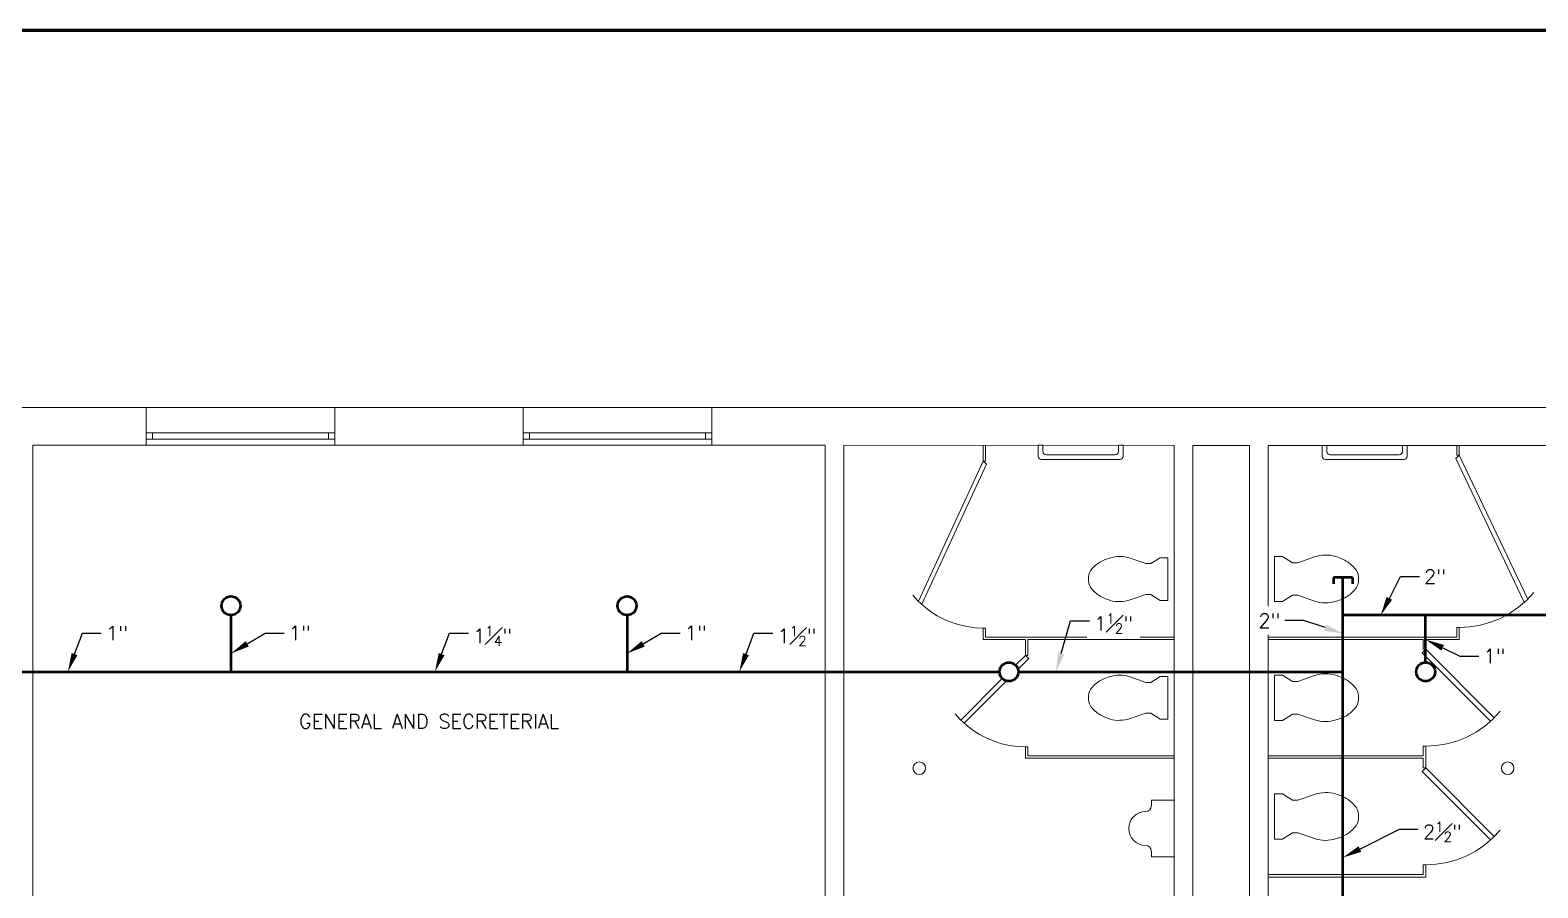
# Model space of a CAD drawing. Header units: inches. Extents: x 24 to 1704, y 24 to 1128.
# Drawn here: x 497.1 to 976.8, y 855.3 to 1128 of the extents above; entities that cross this region are included whole.
import ezdxf
from ezdxf import colors
from ezdxf.entities.mleader import LeaderData, LeaderLine
from ezdxf.math import Vec2, Vec3

# ---------------------------------------------------------------- set-up
doc = ezdxf.new("R2010")
doc.units = ezdxf.units.IN
doc.header["$LTSCALE"] = 24
doc.header["$MEASUREMENT"] = 0
for name, color, linetype, lineweight in [('Annotations', 4, 'Continuous', 25), ('Arc Thin', 107, 'Continuous', 5), ('Borderline', 5, 'Continuous', 60), ('Objects Thick', 3, 'Continuous', 50)]:
    doc.layers.add(name, color=color, linetype=linetype, lineweight=lineweight)
doc.styles.add('DF Text', font='romans.shx')

# ---------------------------------------------------------------- blocks, each defined once
blk = doc.blocks.new('Sprinkler')
at = {"layer": 'Objects Thick'}
blk.add_circle((0, 0), 3, dxfattribs=at)

msp = doc.modelspace()

# ---------------------------------------------------------------- linework, layer by layer
at = {"layer": 'Arc Thin'}
for p, q in [((1584, 1008), (192, 1008)), ((534, 996), (534, 1008)), ((594, 996), (594, 1008)), ((654, 996), (654, 1008)), ((714, 996), (714, 1008)), ((594, 1000), (534, 1000)), ((594, 998), (534, 998)), ((536, 998), (536, 1000)), ((592, 998), (592, 1000)), ((714, 1000), (654, 1000)), ((714, 998), (654, 998)), ((656, 998), (656, 1000)), ((712, 998), (712, 1000)), ((750, 996), (498, 996)), ((498, 996), (498, 842)), ((750, 996), (747.04, 996)), ((750, 996), (750, 792)), ((756, 996), (861.04, 995.98)), ((756, 996), (756, 681)), ((800.31, 991), (800.31, 996)), ((801.03, 996), (801.03, 991)), ((817.83, 992.5), (817.83, 996)), ((817.83, 996), (819.33, 996)), ((819.33, 994), (819.33, 996)), ((820.33, 993), (842.33, 993)), ((843.33, 994), (843.33, 996)), ((843.33, 996), (844.83, 996)), ((844.83, 992.5), (844.83, 996)), ((861.04, 995.98), (861.04, 744)), ((867.04, 995.98), (885.04, 995.98)), ((867.04, 995.98), (867.04, 744)), ((885.04, 995.98), (885.04, 744)), ((991.15, 996), (891.04, 995.95)), ((891.04, 995.95), (891.04, 743.97)), ((908.21, 992.47), (908.21, 995.97)), ((908.21, 995.97), (909.71, 995.97)), ((909.71, 993.97), (909.71, 995.97)), ((910.71, 992.97), (932.71, 992.97)), ((933.71, 993.97), (933.71, 995.97)), ((933.71, 995.97), (935.21, 995.97)), ((935.21, 992.47), (935.21, 995.97)), ((940.34, 996), (940.34, 995.97)), ((951.04, 992.89), (951.04, 996)), ((951.81, 996), (951.81, 992.89)), ((800.31, 991), (779.74, 946.43)), ((801.33, 989.97), (780.79, 945.46)), ((800.31, 991), (801.03, 991)), ((801.03, 991), (800.31, 991)), ((800.31, 991), (801.33, 989.97)), ((801.03, 991), (800.31, 991)), ((818.83, 991.5), (843.83, 991.5)), ((909.21, 991.47), (934.21, 991.47)), ((951.81, 992.89), (950.72, 991.8)), ((950.72, 991.8), (972.47, 946.09)), ((951.81, 992.89), (951.04, 992.89)), ((951.04, 992.89), (951.81, 992.89)), ((951.81, 992.89), (973.58, 947.13)), ((852.07, 958.38), (847.09, 960.12)), ((856.61, 960.28), (853.62, 958.38)), ((859.04, 960.28), (856.61, 960.28)), ((859.04, 946.7), (859.04, 960.28)), ((895.6, 960.68), (893.04, 960.68)), ((893.04, 960.68), (893.04, 946.3)), ((898.78, 958.67), (895.6, 960.68)), ((905.69, 960.51), (900.42, 958.67)), ((853.62, 958.38), (852.07, 958.38)), ((900.42, 958.67), (898.78, 958.67)), ((847.09, 946.85), (852.07, 948.6)), ((852.07, 948.6), (853.62, 948.6)), ((853.62, 948.6), (856.61, 946.7)), ((856.61, 946.7), (859.04, 946.7)), ((893.04, 946.3), (895.6, 946.3)), ((895.6, 946.3), (898.78, 948.31)), ((898.78, 948.31), (900.42, 948.31)), ((900.42, 948.31), (905.69, 946.46)), ((800.31, 937.91), (801.03, 937.91)), ((801.03, 937.91), (800.31, 937.91)), ((800.31, 937.91), (801.03, 937.91)), ((800.31, 934.27), (800.31, 937.91)), ((801.03, 937.91), (801.03, 935)), ((951.81, 938.08), (951.04, 938.08)), ((951.04, 938.08), (951.81, 938.08)), ((951.04, 935), (951.04, 938.08)), ((951.81, 938.08), (951.81, 934.23)), ((813.77, 934.27), (800.31, 934.27)), ((861.04, 935), (801.03, 935)), ((801.03, 935), (801.03, 935)), ((813.77, 929.22), (813.77, 934.27)), ((861.04, 934.27), (814.49, 934.27)), ((814.49, 934.27), (814.49, 929.22)), ((891.04, 935), (951.04, 935)), ((940.34, 934.23), (891.04, 934.23)), ((941.11, 931.15), (940.02, 930.06)), ((940.34, 931.15), (940.34, 934.23)), ((941.11, 931.15), (940.34, 931.15)), ((940.34, 931.15), (941.11, 931.15)), ((951.81, 934.23), (941.11, 934.23)), ((941.11, 934.23), (941.11, 931.15)), ((941.11, 931.15), (962.88, 909.38)), ((813.77, 929.22), (810.64, 926.09)), ((814.8, 928.19), (811.4, 924.8)), ((813.77, 929.22), (814.49, 929.22)), ((813.77, 929.22), (814.8, 928.19)), ((814.49, 929.22), (813.77, 929.22)), ((940.02, 930.06), (961.75, 908.33)), ((806.4, 921.85), (793.2, 908.65)), ((807.69, 921.09), (794.27, 907.66)), ((852.07, 920.63), (847.09, 922.38)), ((856.61, 922.53), (853.62, 920.63)), ((859.04, 922.53), (856.61, 922.53)), ((859.04, 908.96), (859.04, 922.53)), ((895.6, 922.93), (893.04, 922.93)), ((893.04, 922.93), (893.04, 908.56)), ((898.78, 920.92), (895.6, 922.93)), ((905.69, 922.77), (900.42, 920.92)), ((853.62, 920.63), (852.07, 920.63)), ((900.42, 920.92), (898.78, 920.92)), ((847.09, 909.11), (852.07, 910.86)), ((852.07, 910.86), (853.62, 910.86)), ((853.62, 910.86), (856.61, 908.96)), ((856.61, 908.96), (859.04, 908.96)), ((893.04, 908.56), (895.6, 908.56)), ((895.6, 908.56), (898.78, 910.57)), ((898.78, 910.57), (900.42, 910.57)), ((900.42, 910.57), (905.69, 908.72)), ((813.77, 900.13), (814.49, 900.12)), ((813.77, 900.12), (814.49, 900.12)), ((814.49, 900.12), (813.77, 900.12)), ((813.77, 896.49), (813.77, 900.12)), ((814.49, 900.12), (814.49, 897.26)), ((814.49, 897.26), (861.03, 897.26)), ((891.04, 897.26), (940.34, 897.26)), ((941.11, 900.34), (940.34, 900.34)), ((940.34, 900.34), (941.11, 900.34)), ((940.34, 897.26), (940.34, 900.34)), ((941.11, 900.34), (941.11, 893.41)), ((861.03, 896.49), (813.77, 896.49)), ((940.34, 896.49), (891.04, 896.49)), ((941.11, 893.41), (940.02, 892.32)), ((940.02, 892.32), (961.75, 870.59)), ((940.34, 893.41), (940.34, 896.49)), ((941.11, 893.41), (940.34, 893.41)), ((940.34, 893.41), (941.11, 893.41)), ((941.11, 893.41), (962.88, 871.64)), ((853.84, 881.38), (853.84, 883.18)), ((853.84, 883.18), (861.04, 883.18)), ((895.6, 885.19), (893.04, 885.19)), ((893.04, 885.19), (893.04, 870.81)), ((898.78, 883.18), (895.6, 885.19)), ((900.42, 883.18), (898.78, 883.18)), ((905.69, 885.03), (900.42, 883.18)), ((893.04, 870.81), (895.6, 870.81)), ((895.6, 870.81), (898.78, 872.82)), ((898.78, 872.82), (900.42, 872.82)), ((900.42, 872.82), (905.69, 870.98)), ((853.84, 865.18), (853.84, 866.98)), ((861.04, 865.18), (853.84, 865.18)), ((891.04, 859.52), (940.34, 859.52)), ((940.34, 858.74), (891.04, 858.74)), ((941.11, 862.6), (940.34, 862.6)), ((940.34, 862.6), (941.11, 862.6)), ((940.34, 859.52), (940.34, 862.6)), ((941.11, 858.74), (940.34, 858.74)), ((941.11, 862.6), (941.11, 858.74))]:
    msp.add_line(p, q, dxfattribs=at)
at = {"layer": 'Arc Thin', "flags": 128}
for points in [[(800.31, 937.91), (797.76, 938.02), (795.24, 938.36), (792.75, 938.91), (790.32, 939.68), (787.97, 940.66), (785.71, 941.84), (783.56, 943.21), (781.55, 944.77), (779.67, 946.49), (777.96, 948.38)], [(951.81, 938.08), (955.18, 938.27), (958.5, 938.82), (961.75, 939.73), (964.88, 940.99), (967.85, 942.59), (970.63, 944.5), (973.18, 946.7), (975.48, 949.17)], [(941.11, 900.34), (944.47, 900.52), (947.8, 901.08), (951.05, 901.99), (954.18, 903.25), (957.15, 904.84), (959.93, 906.75), (962.48, 908.96), (964.78, 911.43)], [(813.77, 900.13), (811.22, 900.24), (808.7, 900.57), (806.21, 901.12), (803.78, 901.89), (801.43, 902.87), (799.17, 904.05), (797.02, 905.43), (795.01, 906.98), (793.13, 908.71), (791.42, 910.59)], [(941.11, 862.6), (944.47, 862.78), (947.8, 863.33), (951.05, 864.24), (954.18, 865.51), (957.15, 867.1), (959.93, 869.01), (962.48, 871.21), (964.78, 873.68)]]:
    msp.add_lwpolyline(points, dxfattribs=at)
at = {"layer": 'Arc Thin'}
for centre in [(779.98, 893.34), (967.18, 893.34)]:
    msp.add_circle(centre, 2, dxfattribs=at)
for centre, radius, start, end in [((820.33, 994), 1, 180, 270), ((842.33, 994), 1, 270, 0), ((910.71, 993.97), 1, 180, 270), ((932.71, 993.97), 1, 270, 0), ((818.83, 992.5), 1, 180, 270), ((843.83, 992.5), 1, 270, 0), ((909.21, 992.47), 1, 180, 270), ((934.21, 992.47), 1, 270, 0), ((843.81, 947.75), 12.8, 104.9626, 121.7838), ((843.8, 950.47), 10.2, 90, 108.8354), ((843.8, 950.47), 10.2, 71.1646, 90), ((909.18, 950.29), 10.8, 90, 108.8354), ((909.72, 952.85), 8.26, 71.1646, 93.7754), ((908.6, 946.78), 14.39, 57.6462, 74.7553), ((839.58, 953.49), 5.75, 153.2988, 180), ((843.29, 949.63), 10.95, 124.6359, 143.9389), ((909.71, 949.4), 11.6, 36.0611, 55.3641), ((913.65, 953.49), 6.09, 360, 26.7012), ((839.58, 953.49), 5.75, 180, 206.7012), ((843.29, 957.35), 10.95, 216.0611, 235.3641), ((909.71, 957.58), 11.6, 304.6359, 323.9389), ((913.65, 953.49), 6.09, 333.2988, 0), ((844.34, 959.82), 13.59, 237.6462, 254.7553), ((843.29, 954.09), 7.8, 251.1646, 273.7754), ((843.8, 956.51), 10.2, 270, 288.8354), ((909.18, 956.69), 10.8, 251.1646, 270), ((909.18, 956.69), 10.8, 270, 288.8354), ((909.16, 959.56), 13.56, 284.9626, 301.7838), ((843.81, 910.01), 12.8, 104.9626, 121.7838), ((843.8, 912.72), 10.2, 90, 108.8354), ((843.8, 912.72), 10.2, 71.1646, 90), ((909.18, 912.54), 10.8, 90, 108.8354), ((909.72, 915.1), 8.26, 71.1646, 93.7754), ((908.6, 909.04), 14.39, 57.6462, 74.7553), ((909.71, 911.65), 11.6, 36.0611, 55.3641), ((839.58, 915.74), 5.75, 153.2988, 180), ((843.29, 911.88), 10.95, 124.6359, 143.9389), ((913.65, 915.74), 6.09, 360, 26.7012), ((839.58, 915.74), 5.75, 180, 206.7012), ((843.29, 919.61), 10.95, 216.0611, 235.3641), ((909.71, 919.84), 11.6, 304.6359, 323.9389), ((913.65, 915.74), 6.09, 333.2988, 0), ((844.34, 922.07), 13.59, 237.6462, 254.7553), ((843.29, 916.35), 7.8, 251.1646, 273.7754), ((843.8, 918.77), 10.2, 270, 288.8354), ((909.18, 918.94), 10.8, 251.1646, 270), ((909.18, 918.94), 10.8, 270, 288.8354), ((909.16, 921.82), 13.56, 284.9626, 301.7838), ((909.18, 874.8), 10.8, 90, 108.8354), ((909.72, 877.36), 8.26, 71.1646, 93.7754), ((908.6, 871.3), 14.39, 57.6462, 74.7553), ((909.71, 873.91), 11.6, 36.0611, 55.3641), ((852.02, 874.18), 5.4, 90, 270), ((852.02, 881.38), 1.8, 270, 360), ((913.65, 878), 6.09, 360, 26.7012), ((913.65, 878), 6.09, 333.2988, 0), ((909.71, 882.09), 11.6, 304.6359, 323.9389), ((852.02, 866.98), 1.8, 0, 90), ((909.18, 881.2), 10.8, 251.1646, 270), ((909.18, 881.2), 10.8, 270, 288.8354), ((909.16, 884.08), 13.56, 284.9626, 301.7838)]:
    msp.add_arc(centre, radius, start, end, dxfattribs=at)
at = {"layer": 'Borderline'}
msp.add_line((24, 1128), (1704, 1128), dxfattribs=at)
at = {"layer": 'Objects Thick'}
for p, q in [((917.79, 954), (911.79, 954)), ((911.79, 954), (911.79, 952)), ((914.79, 696.76), (914.79, 954)), ((917.79, 954), (917.79, 952)), ((561, 942), (561, 924)), ((687, 942), (687, 924)), ((1048.17, 942), (914.79, 942)), ((941.1, 927), (941.1, 942)), ((423, 924), (805.52, 924)), ((811.52, 924), (914.79, 924))]:
    msp.add_line(p, q, dxfattribs=at)

# ---------------------------------------------------------------- block references
for p in [(561, 945), (687, 945), (808.52, 923.97), (941.1, 924)]:
    msp.add_blockref('Sprinkler', p, dxfattribs=at)

# ---------------------------------------------------------------- texts
at = {"layer": 'Arc Thin', "insert": (624, 908.24), "char_height": 4.5, "width": 12096, "attachment_point": 5, "style": 'DF Text'}
msp.add_mtext('GENERAL AND SECRETERIAL', dxfattribs=at)

# ---------------------------------------------------------------- leaders
at = {"layer": 'Annotations'}
ml = msp.add_multileader_mtext('Standard', dxfattribs=at)
ml.set_content('\\A1;2"', color=256, style='DF Text')
ml.set_leader_properties()
ml.build(insert=Vec2(0, 0))
ml.multileader.update_dxf_attribs({"dogleg_length": 0.125, "arrow_head_size": 6, "scale": 48})
ctx = ml.context
ctx.base_point, ctx.scale, ctx.char_height, ctx.arrow_head_size, ctx.landing_gap_size, ctx.plane_origin = Vec3(939.1, 954.27), 48, 4.5, 6, 1.5, Vec3(926.81, 942)
notes = []
notes.append((ctx, [(0, (1, 1, 0), (933.1, 954.27), (1, 0), 6, [(0, [(926.81, 942)], 0, [])])]))
ctx.mtext.insert, ctx.mtext.flow_direction = Vec3(940.6, 956.52), 5
ml = msp.add_multileader_mtext('Standard', dxfattribs=at)
ml.set_content('\\A1;1"', color=256, style='DF Text')
ml.set_leader_properties()
ml.build(insert=Vec2(0, 0))
ml.multileader.update_dxf_attribs({"dogleg_length": 0.125, "arrow_head_size": 6, "scale": 48})
ctx = ml.context
ctx.base_point, ctx.scale, ctx.char_height, ctx.arrow_head_size, ctx.landing_gap_size, ctx.plane_origin = Vec3(519.73, 936.27), 48, 4.5, 6, 1.5, Vec3(506.13, 924)
notes.append((ctx, [(0, (1, 1, 0), (513.73, 936.27), (1, 0), 6, [(0, [(509.09, 924)], 0, [])])]))
ctx.mtext.insert, ctx.mtext.flow_direction = Vec3(521.23, 938.52), 5
ml = msp.add_multileader_mtext('Standard', dxfattribs=at)
ml.set_content('1"', color=256, style='DF Text')
ml.set_leader_properties()
ml.build(insert=Vec2(0, 0))
ml.multileader.update_dxf_attribs({"dogleg_length": 0.125, "arrow_head_size": 6, "scale": 48})
ctx = ml.context
ctx.base_point, ctx.scale, ctx.char_height, ctx.arrow_head_size, ctx.landing_gap_size, ctx.plane_origin = Vec3(577.91, 936.33), 48, 4.5, 6, 1.5, Vec3(561, 929.81)
notes.append((ctx, [(0, (1, 1, 0), (571.91, 936.33), (1, 0), 6, [(0, [(561, 929.81)], 0, [])])]))
ctx.mtext.insert, ctx.mtext.flow_direction = Vec3(579.41, 938.58), 5
ml = msp.add_multileader_mtext('Standard', dxfattribs=at)
ml.set_content('\\A1;1{\\H0.7x;\\S1#4;}"', color=256, style='DF Text')
ml.set_leader_properties()
ml.build(insert=Vec2(0, 0))
ml.multileader.update_dxf_attribs({"dogleg_length": 0.125, "arrow_head_size": 6, "scale": 48})
ctx = ml.context
ctx.base_point, ctx.scale, ctx.char_height, ctx.arrow_head_size, ctx.landing_gap_size, ctx.plane_origin = Vec3(636.55, 936.27), 48, 4.5, 6, 1.5, Vec3(625.88, 924)
notes.append((ctx, [(0, (1, 1, 0), (630.55, 936.27), (1, 0), 6, [(0, [(625.88, 924)], 0, [])])]))
ctx.mtext.insert, ctx.mtext.flow_direction = Vec3(638.05, 938.52), 5
ml = msp.add_multileader_mtext('Standard', dxfattribs=at)
ml.set_content('1"', color=256, style='DF Text')
ml.set_leader_properties()
ml.build(insert=Vec2(0, 0))
ml.multileader.update_dxf_attribs({"dogleg_length": 0.125, "arrow_head_size": 6, "scale": 48})
ctx = ml.context
ctx.base_point, ctx.scale, ctx.char_height, ctx.arrow_head_size, ctx.landing_gap_size, ctx.plane_origin = Vec3(703.91, 936.33), 48, 4.5, 6, 1.5, Vec3(687, 929.81)
notes.append((ctx, [(0, (1, 1, 0), (697.91, 936.33), (1, 0), 6, [(0, [(687, 929.81)], 0, [])])]))
ctx.mtext.insert, ctx.mtext.flow_direction = Vec3(705.41, 938.58), 5
ml = msp.add_multileader_mtext('Standard', dxfattribs=at)
ml.set_content('\\A1;1{\\H0.7x;\\S1#2;}"', color=256, style='DF Text')
ml.set_leader_properties()
ml.build(insert=Vec2(0, 0))
ml.multileader.update_dxf_attribs({"dogleg_length": 0.125, "arrow_head_size": 6, "scale": 48})
ctx = ml.context
ctx.base_point, ctx.scale, ctx.char_height, ctx.arrow_head_size, ctx.landing_gap_size, ctx.plane_origin = Vec3(733.4, 936.27), 48, 4.5, 6, 1.5, Vec3(722.73, 924)
notes.append((ctx, [(0, (1, 1, 0), (727.4, 936.27), (1, 0), 6, [(0, [(722.73, 924)], 0, [])])]))
ctx.mtext.insert, ctx.mtext.flow_direction = Vec3(734.9, 938.52), 5
ml = msp.add_multileader_mtext('Standard', dxfattribs=at)
ml.set_content('1"', color=256, style='DF Text')
ml.set_leader_properties()
ml.build(insert=Vec2(0, 0))
ml.multileader.update_dxf_attribs({"dogleg_length": 0.125, "arrow_head_size": 6, "scale": 48})
ctx = ml.context
ctx.base_point, ctx.scale, ctx.char_height, ctx.arrow_head_size, ctx.landing_gap_size, ctx.plane_origin = Vec3(958.01, 929), 48, 4.5, 6, 1.5, Vec3(941.11, 934.23)
notes.append((ctx, [(0, (1, 1, 0), (952.01, 929), (1, 0), 6, [(0, [(941.11, 934.23)], 0, [])])]))
ctx.mtext.insert, ctx.mtext.flow_direction = Vec3(959.51, 931.25), 5
ml = msp.add_multileader_mtext('Standard', dxfattribs=at)
ml.set_content('\\A1;2{\\H0.7x;\\S1#2;}"', color=256, style='DF Text')
ml.set_leader_properties()
ml.build(insert=Vec2(0, 0))
ml.multileader.update_dxf_attribs({"dogleg_length": 0.125, "arrow_head_size": 6, "scale": 48})
ctx = ml.context
ctx.base_point, ctx.scale, ctx.char_height, ctx.arrow_head_size, ctx.landing_gap_size, ctx.plane_origin = Vec3(938.74, 874), 48, 4.5, 6, 1.5, Vec3(914.79, 864.93)
notes.append((ctx, [(0, (1, 1, 0), (932.74, 874), (1, 0), 6, [(0, [(914.79, 864.93)], 0, [])])]))
ctx.mtext.insert, ctx.mtext.flow_direction = Vec3(940.24, 876.25), 5
for ctx, leaders in notes:
    for number, flags, end, landing, length, lines in leaders:
        leader = LeaderData()
        leader.index, (leader.has_last_leader_line, leader.has_dogleg_vector, leader.attachment_direction) = number, flags
        leader.last_leader_point, leader.dogleg_vector, leader.dogleg_length = Vec3(end), Vec3(landing), length
        for number, points, colour, breaks in lines:
            line = LeaderLine()
            line.index, line.vertices, line.color, line.breaks = number, Vec3.list(points), colors.encode_raw_color(colour), breaks
            leader.lines.append(line)
        ctx.leaders.append(leader)

# ---------------------------------------------------------------- next in the draw order: leaders
ml = msp.add_multileader_mtext('Standard', dxfattribs=at)
ml.set_content('\\A1;1{\\H0.7x;\\S1#2;}"', color=256, style='DF Text')
ml.set_leader_properties()
ml.build(insert=Vec2(0, 0))
ml.multileader.update_dxf_attribs({"dogleg_length": 0.125, "arrow_head_size": 6, "scale": 48})
ctx = ml.context
ctx.base_point, ctx.scale, ctx.char_height, ctx.arrow_head_size, ctx.landing_gap_size, ctx.plane_origin = Vec3(834.14, 940.24), 48, 4.5, 6, 1.5, Vec3(823.47, 924)
notes = []
notes.append((ctx, [(0, (1, 1, 0), (828.14, 940.24), (1, 0), 6, [(0, [(823.47, 924)], 0, [])])]))
ctx.mtext.insert, ctx.mtext.flow_direction = Vec3(835.64, 942.49), 5
ctx.mtext.has_bg_fill, ctx.mtext.bg_color, ctx.mtext.bg_scale_factor, ctx.mtext.bg_transparency, ctx.mtext.use_window_bg_color = 1, -1073741824, 1.5, 0, 1
ml = msp.add_multileader_mtext('Standard', dxfattribs=at)
ml.set_content('2"', color=256, style='DF Text')
ml.set_leader_properties()
ml.build(insert=Vec2(0, 0))
ml.multileader.update_dxf_attribs({"dogleg_length": 0.125, "arrow_head_size": 6, "scale": 48})
ctx = ml.context
ctx.base_point, ctx.scale, ctx.char_height, ctx.arrow_head_size, ctx.landing_gap_size, ctx.plane_origin = Vec3(887.13, 940.26), 48, 4.5, 6, 1.5, Vec3(914.79, 931.12)
ctx.text_align_type = 2
notes.append((ctx, [(1, (1, 1, 0), (902.34, 940.26), (-1, 0), 6, [(0, [(914.79, 936.15)], 0, [])])]))
ctx.mtext.insert, ctx.mtext.alignment, ctx.mtext.flow_direction = Vec3(894.84, 942.51), 3, 5
ctx.mtext.has_bg_fill, ctx.mtext.bg_color, ctx.mtext.bg_scale_factor, ctx.mtext.bg_transparency, ctx.mtext.use_window_bg_color = 1, -1073741824, 1.5, 0, 1
for ctx, leaders in notes:
    for number, flags, end, landing, length, lines in leaders:
        leader = LeaderData()
        leader.index, (leader.has_last_leader_line, leader.has_dogleg_vector, leader.attachment_direction) = number, flags
        leader.last_leader_point, leader.dogleg_vector, leader.dogleg_length = Vec3(end), Vec3(landing), length
        for number, points, colour, breaks in lines:
            line = LeaderLine()
            line.index, line.vertices, line.color, line.breaks = number, Vec3.list(points), colors.encode_raw_color(colour), breaks
            leader.lines.append(line)
        ctx.leaders.append(leader)

doc.saveas('drawing.dxf')
